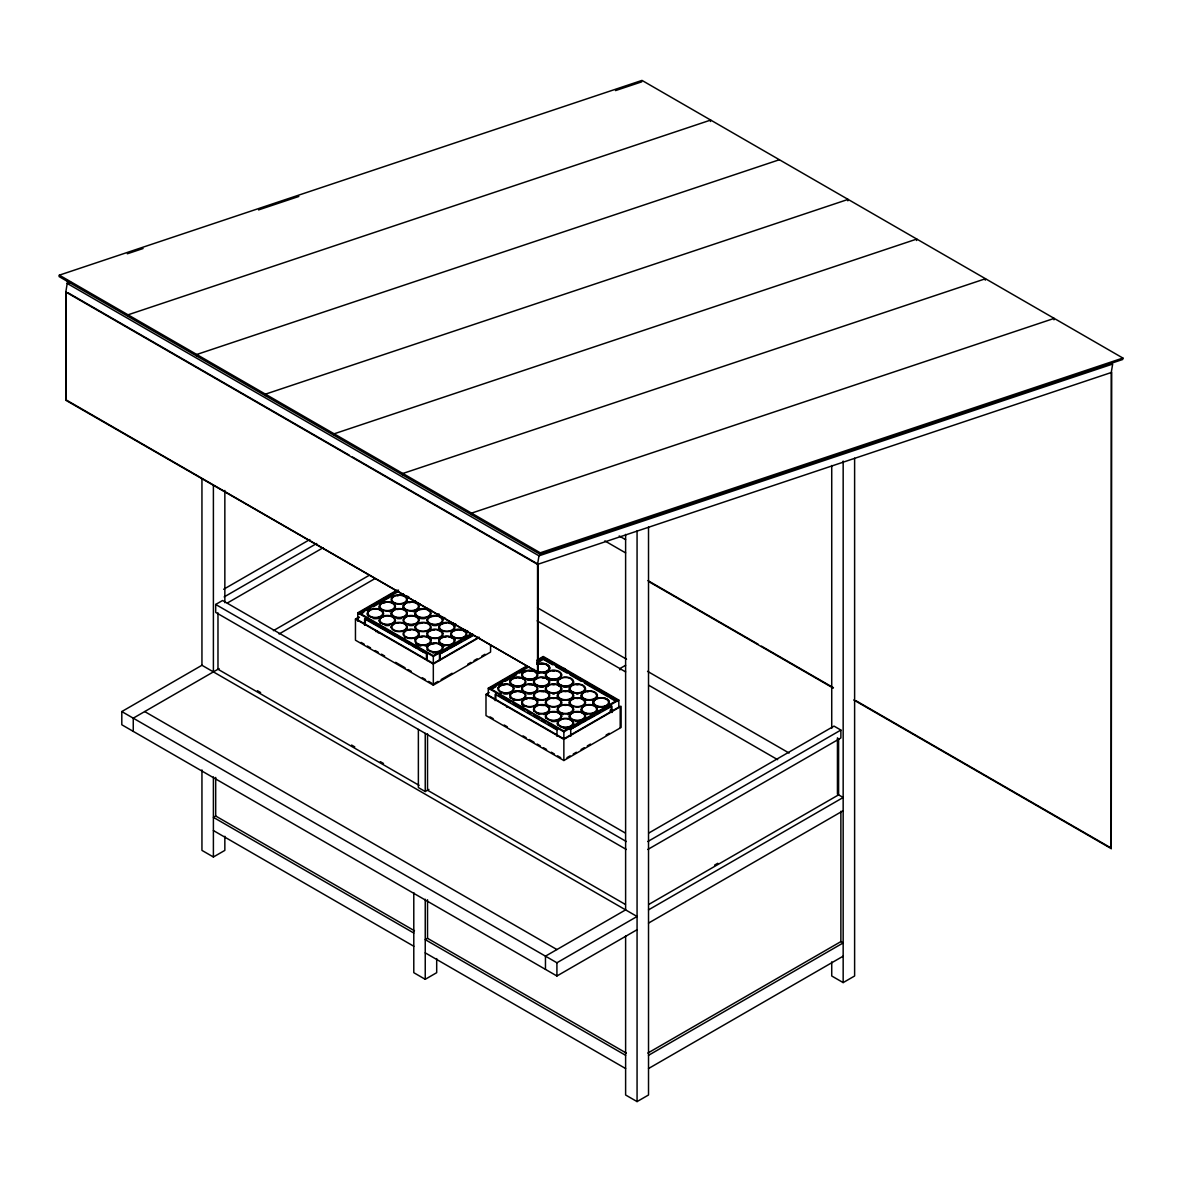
<?xml version="1.0" encoding="UTF-8"?>
<svg xmlns="http://www.w3.org/2000/svg" width="1182" height="1182" viewBox="0 0 1182 1182"><rect width="100%" height="100%" fill="white"/><g stroke="black" fill="none" stroke-linecap="round" stroke-linejoin="round"><path stroke-width="1.5" d="M59.336 275.155L59.1 276.588L540.011 554.24L1122.664 359.491L1122.9 358.057L641.989 80.406L59.336 275.155L540.248 552.807L1122.9 358.057M352.517 457.035L538.017 564.124L538.017 672.351L65.808 400.255L65.808 292.028L67.684 280.592M127.804 316.244L128.04 314.811L710.692 120.062L710.456 121.495M196.507 355.915L196.744 354.482L779.381 159.733M265.211 395.571L265.448 394.153L848.085 199.403L847.849 200.822M333.915 435.242L334.151 433.809L916.789 239.06L916.552 240.493M402.619 474.913L402.84 473.48L985.493 278.73L985.256 280.164M471.308 514.569L471.544 513.136L1054.196 318.386L1053.96 319.82M537.559 672.617L537.559 564.39L538.977 555.821L1112.661 364.056L1111.243 372.64L1111.243 848.632L1111.701 372.374L537.559 564.39L65.808 292.028L66.266 399.989L538.017 672.351M540.011 554.24L540.248 552.807M223.664 589.271L309.832 539.539M224.152 596.925L316.702 543.498M626.312 849.459L215.685 612.394L215.685 604.46L222.556 600.5L625.189 832.955M227.343 603.012L323.085 547.754M121.805 711.564L201.945 665.274L637.068 916.493L556.914 962.769L121.805 711.564L121.805 724.773L556.914 975.992L637.068 929.717M273.382 630.656L369.109 575.383M219.128 668.584L133.256 718.168L133.256 731.392M279.1 633.966L374.827 578.692M357.747 621.215L357.747 612.837L397.004 590.173M398.526 591.414L359.121 614.167L359.121 612.837L398.526 590.084M360.673 614.064L363.76 612.276M366.893 610.473L370.055 608.641M373.231 606.809L392.261 595.831M490.574 645.047L490.574 652.095L433.321 685.161L355.457 640.201L355.457 619.043L358.634 617.211M359.505 617.24L356.373 619.043L433.321 663.471L478.695 637.275M364.617 625.263L364.617 618.925L427.13 654.222L427.13 660.575M359.121 612.837L433.321 655.685L471.145 633.833M472.578 633.803L433.321 656.468L357.747 612.837M466.417 637.896L469.564 636.064M439.497 660.575L439.497 654.222L447.431 649.642M450.608 647.81L461.704 641.412M464.866 639.58L472.8 635M439.497 654.222L473.48 635.399M355.457 619.043L433.321 664.003L479.434 637.379M434.887 683.196L438.02 681.393M441.137 679.576L452.1 673.252M467.747 664.225L470.879 662.408M474.012 660.605L477.144 658.802M481.828 656.084L484.96 654.281M414.483 930.781L215.685 816.008L213.395 817.338L413.789 933.026M488.284 694.898L488.284 688.205L525.975 666.441M536.968 660.103L543.247 656.468L618.821 700.099L618.821 706.806M527.482 666.367L489.658 688.205L563.858 731.037L617.447 700.099L617.447 701.428L543.247 658.581L536.938 662.23M536.938 660.901L543.247 657.266L617.447 700.099M489.658 689.52L529.063 666.781M491.195 689.431L495.834 686.742M499.011 684.925L502.187 683.093M505.349 681.26L510.107 678.512M513.284 676.68L516.445 674.848M519.622 673.016L524.38 670.268M537.056 662.954L543.247 659.379L552.615 664.786M485.994 694.41L563.858 739.371L621.111 706.304L621.111 727.462L563.858 760.514L485.994 715.568L485.994 694.41L489.171 692.578M201.945 769.925L201.945 850.39L213.395 856.994L224.846 850.39L224.846 836.28M625.618 665.274L619.885 668.584L619.885 669.913M418.369 729.412L418.369 787.581L425.239 791.541L428.903 789.428M488.284 688.205L563.858 731.835L618.821 700.099M571.733 727.817L574.88 725.999M579.549 724.093L570.034 729.59L611.951 706.186L611.951 712.524M582.726 722.261L585.888 720.429M589.064 718.597L593.822 715.864M596.984 714.031L600.16 712.199M603.337 710.367L611.257 705.787L611.257 712.14M566.991 757.647L570.108 755.845M573.24 754.042L576.373 752.24M581.071 749.521L584.203 747.718M587.321 745.901L590.453 744.099M606.1 735.071L609.232 733.254M626.312 1053.088L427.529 938.316L425.239 939.631L625.618 1055.319M648.933 832.955L834.019 726.103L840.875 730.062L840.875 737.996L647.825 849.459M647.825 841.525L840.875 730.062M413.789 892.617L413.789 972.683L425.239 979.302L436.69 972.683L436.69 958.587M714.593 865.121L717.784 863.274M648.726 904.466L838.599 794.851L838.599 738.499M648.519 909.874L843.165 797.495L837.447 794.186L837.447 737.834M648.519 923.098L843.165 810.719M647.825 1053.073L840.875 941.611L843.165 942.941L648.519 1055.319M648.519 1068.543L843.165 956.164M625.618 935.952L625.618 1094.99L637.068 1101.594L648.519 1094.99L648.519 527.054M831.729 961.882L831.729 975.992L843.165 982.597L854.616 975.992L854.616 458.173M394.463 595.713L393.399 596.26M381.609 603.071L382.554 602.598M370.646 609.469L369.582 610.001M405.426 603.071L406.372 602.598M394.463 609.469L393.399 610.001M381.609 616.827L382.554 616.339M418.28 609.469L417.216 610.001M405.426 616.827L406.372 616.339M394.463 623.224L393.399 623.756M429.243 616.827L430.189 616.339M418.28 623.224L417.216 623.756M406.372 630.095L405.308 630.627M442.098 623.224L441.034 623.756M430.189 630.095L429.125 630.627M418.28 636.965L417.216 637.512M454.006 630.095L452.942 630.627M442.098 636.965L441.034 637.512M429.243 644.323L430.189 643.85M525 671.081L523.936 671.612M512.028 678.498L513.091 677.966M501.183 684.836L500.119 685.368M548.817 671.081L547.754 671.612M535.845 678.498L536.909 677.966M524.04 685.309L525 684.836M513.091 691.706L512.028 692.238M559.662 678.498L560.711 677.966M547.857 685.309L548.817 684.836M536.909 691.706L535.845 692.238M524.04 699.064L525 698.592M571.674 685.309L572.62 684.836M560.711 691.706L559.662 692.238M547.857 699.064L548.817 698.592M535.845 705.994L536.909 705.462M584.529 691.706L583.48 692.238M571.674 699.064L572.62 698.592M559.662 705.994L560.711 705.462M547.857 712.805L548.817 712.332M583.48 705.994L584.529 705.462M571.674 712.805L572.62 712.332M560.711 719.203L559.662 719.749M127.331 253.775L143.081 248.516M258.562 209.908L298.81 196.463M615.497 90.6L641.752 81.839M70.713 282.276L67.211 283.444L538.977 555.821M619.22 535.978L625.618 539.672M604.844 540.898L625.618 552.895M647.943 580.613L758.283 644.323M761.489 646.17L833.443 687.717M855.827 700.645L1110.105 847.435M649.081 581.795L832.985 687.983M853.773 699.98L1111.243 848.632M67.862 292.693L349.311 455.188M537.514 607.799L626.563 659.216M647.559 671.346L789.103 753.052M537.189 620.846L625.618 671.893M648.829 685.294L777.653 759.671M555.791 666.633L566.946 673.06M570.123 674.907L581.278 681.334M584.455 683.181L608.346 696.966M609.868 697.838L614.404 700.468M376.482 624.185L379.644 626.017M552.807 725.984L555.954 727.802M395.423 635.916L365.312 618.526L365.312 624.864M398.6 637.748L401.777 639.58M404.938 641.412L409.696 644.16M412.873 645.993L416.034 647.81M419.211 649.642L423.969 652.39M499.011 695.725L510.107 702.123M513.284 703.955L524.38 710.367M527.541 712.199L530.718 714.031M533.895 715.864L538.652 718.597M541.814 720.429L544.991 722.261M548.153 724.093L557.668 729.59M486.91 694.41L563.858 738.839L620.195 706.304L620.195 727.462M361.086 642.387L364.219 644.205M367.366 646.022L370.513 647.839M375.211 650.558L378.358 652.361M381.505 654.178L384.638 655.995M395.63 662.334L405.057 667.771M408.189 669.588L411.336 671.406M422.329 677.744L425.476 679.561M428.608 681.379L431.755 683.196M490.042 716.853L493.19 718.656M504.182 725.009L507.329 726.827M523.02 735.884L526.167 737.701M529.3 739.518L534.013 742.237M537.16 744.054L540.292 745.857M543.439 747.674L546.586 749.491M551.285 752.21L554.432 754.027M557.579 755.83L560.711 757.647M215.685 604.46L626.312 841.525M257.425 690.702L260.616 692.549M351.586 745.059L354.777 746.906M380.308 761.636L383.5 763.483M419.063 785.336L217.976 669.248L217.976 612.897M625.411 904.466L427.529 790.226L427.529 733.874M144.692 711.564L556.914 949.545M213.395 830.547L413.789 946.25M425.239 952.855L625.618 1068.543M843.165 461.083L843.165 982.597M840.875 811.236L840.875 941.611M831.729 465.501L831.729 728.378M637.068 530.91L637.068 1101.594M625.618 534.382L625.618 909.874L545.463 956.164L545.463 969.373M570.729 729.988L570.729 736.327M563.858 731.835L563.858 738.528M563.858 739.371L563.858 760.514M556.988 736.327L556.988 729.988L495.155 694.292L495.155 700.63M556.914 962.769L556.914 975.992M543.247 657.266L543.247 659.379M495.834 693.893L495.834 700.232M440.192 654.621L440.192 659.379M433.321 655.685L433.321 663.176M433.321 664.003L433.321 685.161M427.529 899.753L427.529 938.316M426.451 654.621L426.451 659.379M425.239 733.372L425.239 791.541M425.239 899.236L425.239 979.302M224.846 490.471L224.846 602.717M215.685 777.446L215.685 816.008M213.395 486.038L213.395 671.893M213.395 776.929L213.395 856.994M201.945 478.946L201.945 665.274M506.531 707.043A3.236 1.876 -60 0 1 508.526 707.191M570.108 700.099A8.097 4.669 0 0 1 568.882 700.498M562.041 700.498A8.097 4.669 0 0 1 560.815 700.099M558.126 698.237A8.097 4.669 0 0 1 557.638 695.06M564.745 691.618A8.097 4.669 0 0 1 566.163 691.618M573.285 695.06A8.097 4.669 0 0 1 573.521 696.671M536.362 705.831A8.097 4.669 0 0 1 535.461 706.452M524.01 706.452A8.097 4.669 0 0 1 523.094 705.831M522.4 705.122A8.097 4.669 0 0 1 521.912 704.354M523.094 700.468A8.097 4.669 0 0 1 524.01 699.833M525.089 699.316A8.097 4.669 0 0 1 527.63 698.621M529.034 698.488A8.097 4.669 0 0 1 534.382 699.316M535.461 699.833A8.097 4.669 0 0 1 536.362 700.468M585.193 688.19A8.097 4.669 0 0 1 585.193 690.598M584.706 691.367A8.097 4.669 0 0 1 583.997 692.076M578.072 694.056A8.097 4.669 0 0 1 576.653 694.056M570.729 692.076A8.097 4.669 0 0 1 570.034 691.367M569.547 690.598A8.097 4.669 0 0 1 569.296 688.988M570.034 687.422A8.097 4.669 0 0 1 570.729 686.712M576.653 684.733A8.097 4.669 0 0 1 578.072 684.733M583.997 686.712A8.097 4.669 0 0 1 584.706 687.422M573.285 681.305A8.097 4.669 0 0 1 573.285 683.728M572.797 684.496A8.097 4.669 0 0 1 572.088 685.205M568.882 686.757A8.097 4.669 0 0 1 563.356 687.038M560.815 686.343A8.097 4.669 0 0 1 558.82 685.205M557.638 683.728A8.097 4.669 0 0 1 557.638 681.305M559.736 679.207A8.097 4.669 0 0 1 560.815 678.69M572.088 679.842A8.097 4.669 0 0 1 572.797 680.537M560.889 691.367A8.097 4.669 0 0 1 560.179 692.076M554.255 694.056A8.097 4.669 0 0 1 552.836 694.056M545.729 690.598A8.097 4.669 0 0 1 546.217 687.422M547.827 686.092A8.097 4.669 0 0 1 548.906 685.56M552.836 684.733A8.097 4.669 0 0 1 554.255 684.733M558.2 685.56A8.097 4.669 0 0 1 559.278 686.092M561.376 688.19A8.097 4.669 0 0 1 561.613 689.8M538.224 700.498A8.097 4.669 0 0 1 536.997 700.099M535.003 698.946A8.097 4.669 0 0 1 533.57 696.671M533.57 695.858A8.097 4.669 0 0 1 533.821 695.06M540.942 691.618A8.097 4.669 0 0 1 543.735 691.751M547.369 692.962A8.097 4.669 0 0 1 548.271 693.583M596.615 698.237A8.097 4.669 0 0 1 595.905 698.946M593.925 700.099A8.097 4.669 0 0 1 592.699 700.498M585.858 700.498A8.097 4.669 0 0 1 584.632 700.099M582.637 698.946A8.097 4.669 0 0 1 581.943 698.237M581.204 696.671A8.097 4.669 0 0 1 581.455 695.06M581.943 694.292A8.097 4.669 0 0 1 582.637 693.583M587.173 691.751A8.097 4.669 0 0 1 588.562 691.618M595.905 693.583A8.097 4.669 0 0 1 596.615 694.292M597.102 695.06A8.097 4.669 0 0 1 597.338 696.671M569.296 703.556A8.097 4.669 0 0 1 569.547 701.931M570.034 701.162A8.097 4.669 0 0 1 572.723 699.316M576.653 698.488A8.097 4.669 0 0 1 578.072 698.488M583.095 699.833A8.097 4.669 0 0 1 584.706 701.162M585.193 701.931A8.097 4.669 0 0 1 585.43 703.556M597.102 708.816A8.097 4.669 0 0 1 597.102 711.224M592.699 714.253A8.097 4.669 0 0 1 591.369 714.534M587.173 714.534A8.097 4.669 0 0 1 585.858 714.253M581.455 711.224A8.097 4.669 0 0 1 581.204 709.614M581.943 708.048A8.097 4.669 0 0 1 582.637 707.338M595.905 707.338A8.097 4.669 0 0 1 596.615 708.048M593.113 703.556A8.097 4.669 0 0 1 593.113 702.743M593.852 701.162A8.097 4.669 0 0 1 595.462 699.833M609.011 701.931A8.097 4.669 0 0 1 609.247 703.556M585.193 715.686A8.097 4.669 0 0 1 585.193 718.109M584.706 718.863A8.097 4.669 0 0 1 583.997 719.572M580.79 721.123A8.097 4.669 0 0 1 575.265 721.404M570.729 719.572A8.097 4.669 0 0 1 570.034 718.863M569.547 718.109A8.097 4.669 0 0 1 569.547 715.686M570.034 714.918A8.097 4.669 0 0 1 570.729 714.209M571.645 713.588A8.097 4.669 0 0 1 572.723 713.071M576.653 712.244A8.097 4.669 0 0 1 578.072 712.244M582.017 713.071A8.097 4.669 0 0 1 583.095 713.588M583.997 714.209A8.097 4.669 0 0 1 584.706 714.918M572.797 725.748A8.097 4.669 0 0 1 572.088 726.457M567.552 728.289A8.097 4.669 0 0 1 563.356 728.289M557.638 724.98A8.097 4.669 0 0 1 557.638 722.557M559.736 720.459A8.097 4.669 0 0 1 560.815 719.941M570.108 719.941A8.097 4.669 0 0 1 571.187 720.459M572.088 721.094A8.097 4.669 0 0 1 572.797 721.788M573.285 722.557A8.097 4.669 0 0 1 573.521 724.182M561.627 716.425A8.082 4.669 0 0 1 549.054 719.971A8.082 4.669 0 0 1 550.014 711.919A8.082 4.669 0 0 1 561.627 716.425A8.097 4.669 0 0 0 561.376 715.686M560.889 718.863A8.097 4.669 0 0 1 560.179 719.572M556.973 721.123A8.097 4.669 0 0 1 551.447 721.404M545.729 718.109A8.097 4.669 0 0 1 545.478 717.297M545.478 716.484A8.097 4.669 0 0 1 546.217 714.918M547.827 713.588A8.097 4.669 0 0 1 548.906 713.071M552.836 712.244A8.097 4.669 0 0 1 554.255 712.244M558.2 713.071A8.097 4.669 0 0 1 559.278 713.588M560.179 714.209A8.097 4.669 0 0 1 560.889 714.918M573.285 708.816A8.097 4.669 0 0 1 573.285 711.224M568.882 714.253A8.097 4.669 0 0 1 567.552 714.534M563.356 714.534A8.097 4.669 0 0 1 562.041 714.253M557.638 711.224A8.097 4.669 0 0 1 558.126 708.048M564.745 705.358A8.097 4.669 0 0 1 566.163 705.358M548.271 712.702A8.097 4.669 0 0 1 547.369 713.322M545.065 714.253A8.097 4.669 0 0 1 543.735 714.534M539.539 714.534A8.097 4.669 0 0 1 538.224 714.253M533.821 711.224A8.097 4.669 0 0 1 533.57 710.426M533.57 709.614A8.097 4.669 0 0 1 534.308 708.048M540.942 705.358A8.097 4.669 0 0 1 543.735 705.506M547.369 706.718A8.097 4.669 0 0 1 548.271 707.338M561.627 702.669A8.082 4.669 0 0 1 549.054 706.23A8.082 4.669 0 0 1 550.014 698.163A8.082 4.669 0 0 1 561.627 702.669A8.097 4.669 0 0 1 561.613 703.556M545.478 703.556A8.097 4.669 0 0 1 546.217 701.162M546.911 700.468A8.097 4.669 0 0 1 547.827 699.833M552.836 698.488A8.097 4.669 0 0 1 554.255 698.488M559.278 699.833A8.097 4.669 0 0 1 560.179 700.468M531.826 693.908A8.097 4.669 0 0 1 527.63 693.908M521.912 688.19A8.097 4.669 0 0 1 522.4 687.422M524.01 686.092A8.097 4.669 0 0 1 525.089 685.56M529.034 684.733A8.097 4.669 0 0 1 533.156 685.161M534.382 685.56A8.097 4.669 0 0 1 535.461 686.092M514.406 700.498A8.097 4.669 0 0 1 513.18 700.099M510.491 698.237A8.097 4.669 0 0 1 510.003 697.483M510.003 695.06A8.097 4.669 0 0 1 510.491 694.292M512.102 692.962A8.097 4.669 0 0 1 517.125 691.618M518.529 691.618A8.097 4.669 0 0 1 521.247 692.031M522.474 692.445A8.097 4.669 0 0 1 524.453 693.583M556.973 679.886A8.097 4.669 0 0 1 554.255 680.3M552.836 680.3A8.097 4.669 0 0 1 550.132 679.886M545.729 676.858A8.097 4.669 0 0 1 545.478 676.045M545.478 675.232A8.097 4.669 0 0 1 545.729 674.434M552.836 670.992A8.097 4.669 0 0 1 554.255 670.992M561.376 674.434A8.097 4.669 0 0 1 561.613 675.232A8.082 4.669 0 0 1 549.054 678.719A8.082 4.669 0 0 1 550.014 670.667A8.082 4.669 0 0 1 561.627 675.173M548.98 684.496A8.097 4.669 0 0 1 548.271 685.205M543.735 687.038A8.097 4.669 0 0 1 539.539 687.038M536.997 686.343A8.097 4.669 0 0 1 535.919 685.826M533.821 683.728A8.097 4.669 0 0 1 533.57 682.93M533.57 682.117A8.097 4.669 0 0 1 533.821 681.305M535.919 679.207A8.097 4.669 0 0 1 536.997 678.69M542.346 677.862A8.097 4.669 0 0 1 543.735 677.995M546.291 678.69A8.097 4.669 0 0 1 548.98 680.537M548.271 671.45A8.097 4.669 0 0 1 547.369 672.07M545.065 673.001A8.097 4.669 0 0 1 543.735 673.282M539.539 673.282A8.097 4.669 0 0 1 538.224 673.001M540.942 664.107A8.097 4.669 0 0 1 543.735 664.254M547.369 665.466A8.097 4.669 0 0 1 548.271 666.087M536.362 678.32A8.097 4.669 0 0 1 535.461 678.941M533.156 679.886A8.097 4.669 0 0 1 530.437 680.3M529.034 680.3A8.097 4.669 0 0 1 527.63 680.152M521.912 674.434A8.097 4.669 0 0 1 522.4 673.666M525.089 671.819A8.097 4.669 0 0 1 526.315 671.406M529.034 670.992A8.097 4.669 0 0 1 533.156 671.406M535.461 672.336A8.097 4.669 0 0 1 536.362 672.957M525.163 684.496A8.097 4.669 0 0 1 524.453 685.205M523.552 685.826A8.097 4.669 0 0 1 522.474 686.343M519.917 687.038A8.097 4.669 0 0 1 515.721 687.038M513.18 686.343A8.097 4.669 0 0 1 512.102 685.826M510.003 681.305A8.097 4.669 0 0 1 517.125 677.862M518.529 677.862A8.097 4.669 0 0 1 521.247 678.276M522.474 678.69A8.097 4.669 0 0 1 523.552 679.207M511.643 692.696A8.097 4.669 0 0 1 510.565 693.228M508.009 693.908A8.097 4.669 0 0 1 503.813 693.908M501.271 693.228A8.097 4.669 0 0 1 500.193 692.696M498.095 688.19A8.097 4.669 0 0 1 498.582 687.422M500.193 686.092A8.097 4.669 0 0 1 505.216 684.733M510.565 685.56A8.097 4.669 0 0 1 511.643 686.092M513.254 687.422A8.097 4.669 0 0 1 513.742 688.19M536.997 664.151A8.097 4.669 0 0 1 547.99 665.082A8.097 4.669 0 0 1 547.03 671.465A8.097 4.669 0 0 1 535.919 671.273M535.003 670.652A8.097 4.669 0 0 1 534.308 669.943M536.909 664.21A8.082 4.669 0 0 1 548.699 665.688A8.082 4.669 0 0 1 544.784 672.277A8.082 4.669 0 0 1 533.895 669.263M537.308 664.52A7.402 4.27 0 0 1 547.369 665.274A7.402 4.27 0 0 1 546.675 671.125A7.402 4.27 0 0 1 536.525 671.051M563.459 669.78A1.832 1.064 60 0 1 564.538 668.524A1.832 1.064 60 0 1 566.015 670.859M610.68 712.332A1.625 0.931 60 0 1 611.788 710.751M611.138 712.066A1.625 0.931 60 0 1 611.655 710.146M610.37 710.338A2.261 1.315 60 0 1 610.739 709.688A2.261 1.315 60 0 0 610.606 710.205M611.596 712.273A1.625 0.931 60 0 1 611.596 709.983M375.994 631.676A3.236 1.876 -60 0 1 378.299 632.961M440.65 624.214A8.097 4.669 0 0 1 439.571 624.731M437.015 625.426A8.097 4.669 0 0 1 432.834 625.426M430.278 624.731A8.097 4.669 0 0 1 429.199 624.214M427.101 619.693A8.097 4.669 0 0 1 434.222 616.25M439.571 617.078A8.097 4.669 0 0 1 440.65 617.595M442.26 618.925A8.097 4.669 0 0 1 442.748 619.693M407.273 627.317A8.082 4.669 0 0 1 394.699 630.863A8.082 4.669 0 0 1 395.66 622.796A8.082 4.669 0 0 1 407.273 627.317A8.097 4.669 0 0 0 407.022 626.563M407.258 628.189A8.097 4.669 0 0 1 406.534 629.755M391.139 627.376A8.097 4.669 0 0 1 391.375 626.563M392.572 625.101A8.097 4.669 0 0 1 393.473 624.48M397.108 623.269A8.097 4.669 0 0 1 398.497 623.121M444.905 617.772A8.082 4.669 0 0 1 443.427 617.462M442.334 617.107A8.082 4.669 0 0 1 441.241 616.605M440.325 615.985A8.082 4.669 0 0 1 439.527 615.216M439.083 614.537A8.082 4.669 0 0 1 438.817 613.739M430.425 610.237A8.082 4.669 0 0 1 427.618 608.331M425.106 618.541A8.097 4.669 0 0 1 419.595 618.26M416.389 616.708A8.097 4.669 0 0 1 415.68 615.999M414.956 614.433A8.097 4.669 0 0 1 414.956 613.621M416.389 611.345A8.097 4.669 0 0 1 418.369 610.207M419.595 609.794A8.097 4.669 0 0 1 422.314 609.38M427.662 610.207A8.097 4.669 0 0 1 428.741 610.725M416.832 624.214A8.097 4.669 0 0 1 415.754 624.731M413.198 625.426A8.097 4.669 0 0 1 409.016 625.426M404.48 623.579A8.097 4.669 0 0 1 403.771 622.884M403.771 618.925A8.097 4.669 0 0 1 405.382 617.595M409.016 616.383A8.097 4.669 0 0 1 410.405 616.25M454.656 628.987A8.097 4.669 0 0 1 454.169 629.755M439.497 629.755A8.097 4.669 0 0 1 439.01 628.987M438.758 627.376A8.097 4.669 0 0 1 439.497 625.81M441.108 624.48A8.097 4.669 0 0 1 446.131 623.121M448.924 623.269A8.097 4.669 0 0 1 450.253 623.549M451.48 623.948A8.097 4.669 0 0 1 453.46 625.101M454.169 625.81A8.097 4.669 0 0 1 454.656 626.563M465.368 637.334A8.097 4.669 0 0 1 464.467 637.955M455.321 638.886A8.097 4.669 0 0 1 454.095 638.487M453.016 637.955A8.097 4.669 0 0 1 450.918 635.872M452.1 631.971A8.097 4.669 0 0 1 458.04 630.006M459.443 630.006A8.097 4.669 0 0 1 462.162 630.42M463.388 630.833A8.097 4.669 0 0 1 465.368 631.971M467.392 631.262A8.082 4.669 0 0 1 464.053 629.666M454.656 642.742A8.097 4.669 0 0 1 454.169 643.51M453.46 644.205A8.097 4.669 0 0 1 452.558 644.84M450.253 645.771A8.097 4.669 0 0 1 448.924 646.052M444.742 646.052A8.097 4.669 0 0 1 443.413 645.771M441.108 644.84A8.097 4.669 0 0 1 440.206 644.205M439.497 643.51A8.097 4.669 0 0 1 439.01 642.742M439.01 640.319A8.097 4.669 0 0 1 439.497 639.551M440.206 638.856A8.097 4.669 0 0 1 446.131 636.876M448.924 637.009A8.097 4.669 0 0 1 452.558 638.221M454.169 639.551A8.097 4.669 0 0 1 454.656 640.319M442.748 649.612A8.097 4.669 0 0 1 442.26 650.381M438.345 652.641A8.097 4.669 0 0 1 435.626 653.07M434.222 653.07A8.097 4.669 0 0 1 432.834 652.922M427.588 650.381A8.097 4.669 0 0 1 427.101 649.612M427.101 647.189A8.097 4.669 0 0 1 427.588 646.436M428.298 645.727A8.097 4.669 0 0 1 434.222 643.747M439.571 644.574A8.097 4.669 0 0 1 440.65 645.106M442.26 646.436A8.097 4.669 0 0 1 442.748 647.189M383.204 612.823A8.097 4.669 0 0 1 383.204 615.246M382.717 615.999A8.097 4.669 0 0 1 382.008 616.708M378.801 618.26A8.097 4.669 0 0 1 373.29 618.541M368.754 616.708A8.097 4.669 0 0 1 368.045 615.999M367.558 615.246A8.097 4.669 0 0 1 367.321 613.621M368.045 612.054A8.097 4.669 0 0 1 368.754 611.345M380.028 610.207A8.097 4.669 0 0 1 381.106 610.725M382.008 611.345A8.097 4.669 0 0 1 382.717 612.054M430.839 642.742A8.097 4.669 0 0 1 430.351 643.51M429.642 644.205A8.097 4.669 0 0 1 428.741 644.84M426.436 645.771A8.097 4.669 0 0 1 425.106 646.052M420.925 646.052A8.097 4.669 0 0 1 418.369 645.357M417.29 644.84A8.097 4.669 0 0 1 415.68 643.51M416.389 638.856A8.097 4.669 0 0 1 417.29 638.221M419.595 637.29A8.097 4.669 0 0 1 422.314 636.876M430.351 639.551A8.097 4.669 0 0 1 430.839 640.319M442.748 635.872A8.097 4.669 0 0 1 442.26 636.625M441.551 637.334A8.097 4.669 0 0 1 440.65 637.955M439.571 638.487A8.097 4.669 0 0 1 438.345 638.886M431.504 638.886A8.097 4.669 0 0 1 430.278 638.487M429.199 637.955A8.097 4.669 0 0 1 428.298 637.334M427.588 636.625A8.097 4.669 0 0 1 427.101 635.872M427.101 633.449A8.097 4.669 0 0 1 427.588 632.68M428.298 631.971A8.097 4.669 0 0 1 434.222 630.006M438.345 630.42A8.097 4.669 0 0 1 439.571 630.833M440.65 631.351A8.097 4.669 0 0 1 441.551 631.971M442.26 632.68A8.097 4.669 0 0 1 442.748 633.449M419.182 634.187A8.082 4.669 0 0 1 406.608 637.733A8.082 4.669 0 0 1 407.568 629.681A8.082 4.669 0 0 1 419.182 634.187A8.097 4.669 0 0 0 418.443 632.68M418.93 635.872A8.097 4.669 0 0 1 418.443 636.625M417.734 637.334A8.097 4.669 0 0 1 416.832 637.955M415.754 638.487A8.097 4.669 0 0 1 414.527 638.886M405.382 637.955A8.097 4.669 0 0 1 404.48 637.334M404.48 631.971A8.097 4.669 0 0 1 405.382 631.351M409.016 630.139A8.097 4.669 0 0 1 410.405 630.006M430.839 628.987A8.097 4.669 0 0 1 430.351 629.755M415.68 629.755A8.097 4.669 0 0 1 415.192 628.987M414.956 627.376A8.097 4.669 0 0 1 415.192 626.563M416.389 625.101A8.097 4.669 0 0 1 417.29 624.48M419.595 623.549A8.097 4.669 0 0 1 422.314 623.121M407.258 614.433A8.097 4.669 0 0 1 407.022 615.246M401.289 618.541A8.097 4.669 0 0 1 397.108 618.541M392.572 616.708A8.097 4.669 0 0 1 391.863 615.999M391.139 614.433A8.097 4.669 0 0 1 391.139 613.621M392.572 611.345A8.097 4.669 0 0 1 394.552 610.207M397.108 609.513A8.097 4.669 0 0 1 398.497 609.38M407.022 612.823A8.097 4.669 0 0 1 407.258 613.621A8.082 4.669 0 0 1 394.699 617.107A8.082 4.669 0 0 1 395.66 609.055A8.082 4.669 0 0 1 407.273 613.561M395.113 619.693A8.097 4.669 0 0 1 395.113 622.116M389.38 625.426A8.097 4.669 0 0 1 385.199 625.426M380.663 623.579A8.097 4.669 0 0 1 379.954 622.884M379.23 621.318A8.097 4.669 0 0 1 379.23 620.491M379.954 618.925A8.097 4.669 0 0 1 380.663 618.23M381.564 617.595A8.097 4.669 0 0 1 383.869 616.664M418.93 608.361A8.097 4.669 0 0 1 418.443 609.129M414.527 611.389A8.097 4.669 0 0 1 413.198 611.67M405.382 610.459A8.097 4.669 0 0 1 404.48 609.838M403.771 609.129A8.097 4.669 0 0 1 403.047 607.563M403.284 605.938A8.097 4.669 0 0 1 405.382 603.854M409.016 602.643A8.097 4.669 0 0 1 410.405 602.495M407.258 600.692A8.097 4.669 0 0 1 406.534 602.259M405.825 602.953A8.097 4.669 0 0 1 404.924 603.588M393.473 603.588A8.097 4.669 0 0 1 392.572 602.953M392.572 597.604A8.097 4.669 0 0 1 393.473 596.969M397.108 595.758A8.097 4.669 0 0 1 398.497 595.625M407.022 599.067A8.097 4.669 0 0 1 407.258 599.865A8.082 4.669 0 0 1 394.699 603.367A8.082 4.669 0 0 1 395.66 595.3A8.082 4.669 0 0 1 407.273 599.806M395.113 605.938A8.097 4.669 0 0 1 395.113 608.361M390.71 611.389A8.097 4.669 0 0 1 389.38 611.67M379.466 608.361A8.097 4.669 0 0 1 379.23 606.75M382.643 603.322A8.097 4.669 0 0 1 385.199 602.643M419.758 603.751A8.082 4.669 0 0 1 415.222 600.692M409.016 597.132A8.097 4.669 0 0 1 404.554 595.359M403.83 594.664A8.097 4.669 0 0 1 403.284 593.822M455.484 624.377A8.082 4.669 0 0 1 452.145 622.796M467.658 630.893A7.402 4.27 0 0 1 466.535 630.538M465.531 630.065A7.402 4.27 0 0 1 464.689 629.504M408.115 596.526A7.402 4.27 0 0 1 406.992 596.156M455.75 624.022A7.402 4.27 0 0 1 454.627 623.668M453.622 623.195A7.402 4.27 0 0 1 452.78 622.633M430.809 609.912A7.402 4.27 0 0 1 429.805 609.439M596.437 698.592L595.492 699.109A8.082 4.669 0 0 0 598.801 706.806A8.082 4.669 0 0 0 609.173 701.591A8.082 4.669 0 0 0 596.437 698.592M560.962 699.345A8.082 4.669 0 0 0 573.536 695.799A8.082 4.669 0 0 0 561.923 691.293A8.082 4.669 0 0 0 560.962 699.345M525.236 706.23A8.082 4.669 0 0 0 537.81 702.669A8.082 4.669 0 0 0 526.197 698.163A8.082 4.669 0 0 0 525.236 706.23M572.871 692.475A8.082 4.669 0 0 0 585.445 688.929A8.082 4.669 0 0 0 573.831 684.408A8.082 4.669 0 0 0 572.871 692.475M560.962 685.604A8.082 4.669 0 0 0 573.536 682.044A8.082 4.669 0 0 0 561.923 677.537A8.082 4.669 0 0 0 560.962 685.604M549.054 692.475A8.082 4.669 0 0 0 561.627 688.929A8.082 4.669 0 0 0 550.014 684.408A8.082 4.669 0 0 0 549.054 692.475M537.145 699.345A8.082 4.669 0 0 0 549.719 695.799A8.082 4.669 0 0 0 538.106 691.293A8.082 4.669 0 0 0 537.145 699.345M596.541 706.186A8.097 4.669 0 0 0 609.247 702.758A8.097 4.669 0 0 0 597.767 698.119A8.097 4.669 0 0 0 596.541 706.186M572.871 719.971A8.082 4.669 0 0 0 585.445 716.425A8.082 4.669 0 0 0 573.831 711.919A8.082 4.669 0 0 0 572.871 719.971M560.962 726.856A8.082 4.669 0 0 0 573.536 723.295A8.082 4.669 0 0 0 561.923 718.789A8.082 4.669 0 0 0 560.962 726.856M560.962 713.101A8.082 4.669 0 0 0 573.536 709.555A8.082 4.669 0 0 0 561.923 705.033A8.082 4.669 0 0 0 560.962 713.101M537.145 713.101A8.082 4.669 0 0 0 549.719 709.555A8.082 4.669 0 0 0 538.106 705.033A8.082 4.669 0 0 0 537.145 713.101M525.236 692.475A8.082 4.669 0 0 0 537.81 688.929A8.082 4.669 0 0 0 526.197 684.408A8.082 4.669 0 0 0 525.236 692.475M513.328 699.345A8.082 4.669 0 0 0 525.901 695.799A8.082 4.669 0 0 0 514.288 691.293A8.082 4.669 0 0 0 513.328 699.345M537.145 685.604A8.082 4.669 0 0 0 549.719 682.044A8.082 4.669 0 0 0 538.106 677.537A8.082 4.669 0 0 0 537.145 685.604M525.236 678.719A8.082 4.669 0 0 0 537.81 675.173A8.082 4.669 0 0 0 526.197 670.667A8.082 4.669 0 0 0 525.236 678.719M513.328 685.604A8.082 4.669 0 0 0 525.901 682.044A8.082 4.669 0 0 0 514.288 677.537A8.082 4.669 0 0 0 513.328 685.604M501.419 692.475A8.082 4.669 0 0 0 513.993 688.929A8.082 4.669 0 0 0 502.38 684.408A8.082 4.669 0 0 0 501.419 692.475M584.78 699.345A8.082 4.669 0 0 0 597.353 695.799A8.082 4.669 0 0 0 585.74 691.293A8.082 4.669 0 0 0 584.78 699.345M572.871 706.23A8.082 4.669 0 0 0 585.445 702.669A8.082 4.669 0 0 0 573.831 698.163A8.082 4.669 0 0 0 572.871 706.23M584.78 713.101A8.082 4.669 0 0 0 597.353 709.555A8.082 4.669 0 0 0 585.74 705.033A8.082 4.669 0 0 0 584.78 713.101M597.073 705.905A7.402 4.27 0 0 0 608.582 702.655A7.402 4.27 0 0 0 597.944 698.518A7.402 4.27 0 0 0 597.073 705.905M549.438 678.394A7.402 4.27 0 0 0 560.948 675.144A7.402 4.27 0 0 0 550.31 671.021A7.402 4.27 0 0 0 549.438 678.394M537.529 699.02A7.402 4.27 0 0 0 549.039 695.77A7.402 4.27 0 0 0 538.401 691.647A7.402 4.27 0 0 0 537.529 699.02M537.529 685.279A7.402 4.27 0 0 0 549.039 682.029A7.402 4.27 0 0 0 538.401 677.892A7.402 4.27 0 0 0 537.529 685.279M585.164 699.02A7.402 4.27 0 0 0 596.674 695.77A7.402 4.27 0 0 0 586.036 691.647A7.402 4.27 0 0 0 585.164 699.02M525.621 678.394A7.402 4.27 0 0 0 537.13 675.144A7.402 4.27 0 0 0 526.492 671.021A7.402 4.27 0 0 0 525.621 678.394M549.438 705.905A7.402 4.27 0 0 0 560.948 702.655A7.402 4.27 0 0 0 550.31 698.518A7.402 4.27 0 0 0 549.438 705.905M549.438 692.15A7.402 4.27 0 0 0 560.948 688.899A7.402 4.27 0 0 0 550.31 684.762A7.402 4.27 0 0 0 549.438 692.15M561.347 685.279A7.402 4.27 0 0 0 572.856 682.029A7.402 4.27 0 0 0 562.218 677.892A7.402 4.27 0 0 0 561.347 685.279M513.712 685.279A7.402 4.27 0 0 0 525.222 682.029A7.402 4.27 0 0 0 514.584 677.892A7.402 4.27 0 0 0 513.712 685.279M585.164 712.776A7.402 4.27 0 0 0 596.674 709.525A7.402 4.27 0 0 0 586.036 705.388A7.402 4.27 0 0 0 585.164 712.776M561.347 699.02A7.402 4.27 0 0 0 572.856 695.77A7.402 4.27 0 0 0 562.218 691.647A7.402 4.27 0 0 0 561.347 699.02M525.621 692.15A7.402 4.27 0 0 0 537.13 688.899A7.402 4.27 0 0 0 526.492 684.762A7.402 4.27 0 0 0 525.621 692.15M573.255 705.905A7.402 4.27 0 0 0 584.765 702.655A7.402 4.27 0 0 0 574.127 698.518A7.402 4.27 0 0 0 573.255 705.905M573.255 719.646A7.402 4.27 0 0 0 584.765 716.395A7.402 4.27 0 0 0 574.127 712.273A7.402 4.27 0 0 0 573.255 719.646M561.347 712.776A7.402 4.27 0 0 0 572.856 709.525A7.402 4.27 0 0 0 562.218 705.388A7.402 4.27 0 0 0 561.347 712.776M573.255 692.15A7.402 4.27 0 0 0 584.765 688.899A7.402 4.27 0 0 0 574.127 684.762A7.402 4.27 0 0 0 573.255 692.15M561.347 726.531A7.402 4.27 0 0 0 572.856 723.281A7.402 4.27 0 0 0 562.218 719.144A7.402 4.27 0 0 0 561.347 726.531M501.803 692.15A7.402 4.27 0 0 0 513.313 688.899A7.402 4.27 0 0 0 502.675 684.762A7.402 4.27 0 0 0 501.803 692.15M513.712 699.02A7.402 4.27 0 0 0 525.222 695.77A7.402 4.27 0 0 0 514.584 691.647A7.402 4.27 0 0 0 513.712 699.02M537.529 712.776A7.402 4.27 0 0 0 549.039 709.525A7.402 4.27 0 0 0 538.401 705.388A7.402 4.27 0 0 0 537.529 712.776M525.621 705.905A7.402 4.27 0 0 0 537.13 702.655A7.402 4.27 0 0 0 526.492 698.518A7.402 4.27 0 0 0 525.621 705.905M549.438 719.646A7.402 4.27 0 0 0 560.948 716.395A7.402 4.27 0 0 0 550.31 712.273A7.402 4.27 0 0 0 549.438 719.646M430.425 623.993A8.082 4.669 0 0 0 442.999 620.432A8.082 4.669 0 0 0 431.386 615.925A8.082 4.669 0 0 0 430.425 623.993M418.517 617.107A8.082 4.669 0 0 0 431.09 613.561A8.082 4.669 0 0 0 419.477 609.055A8.082 4.669 0 0 0 418.517 617.107M406.608 623.993A8.082 4.669 0 0 0 419.182 620.432A8.082 4.669 0 0 0 407.568 615.925A8.082 4.669 0 0 0 406.608 623.993M442.334 644.618A8.082 4.669 0 0 0 454.907 641.058A8.082 4.669 0 0 0 443.294 636.551A8.082 4.669 0 0 0 442.334 644.618M430.425 651.489A8.082 4.669 0 0 0 442.999 647.943A8.082 4.669 0 0 0 431.386 643.422A8.082 4.669 0 0 0 430.425 651.489M418.517 644.618A8.082 4.669 0 0 0 431.09 641.058A8.082 4.669 0 0 0 419.477 636.551A8.082 4.669 0 0 0 418.517 644.618M430.425 637.733A8.082 4.669 0 0 0 442.999 634.187A8.082 4.669 0 0 0 431.386 629.681A8.082 4.669 0 0 0 430.425 637.733M418.517 630.863A8.082 4.669 0 0 0 431.09 627.317A8.082 4.669 0 0 0 419.477 622.796A8.082 4.669 0 0 0 418.517 630.863M382.791 623.993A8.082 4.669 0 0 0 395.364 620.432A8.082 4.669 0 0 0 383.751 615.925A8.082 4.669 0 0 0 382.791 623.993M406.608 610.237A8.082 4.669 0 0 0 419.182 606.691A8.082 4.669 0 0 0 407.568 602.17A8.082 4.669 0 0 0 406.608 610.237M382.791 610.237A8.082 4.669 0 0 0 395.364 606.691A8.082 4.669 0 0 0 383.751 602.17A8.082 4.669 0 0 0 382.791 610.237M370.882 617.107A8.082 4.669 0 0 0 383.456 613.561A8.082 4.669 0 0 0 371.842 609.055A8.082 4.669 0 0 0 370.882 617.107M442.334 630.863A8.082 4.669 0 0 0 454.907 627.317A8.082 4.669 0 0 0 443.294 622.796A8.082 4.669 0 0 0 442.334 630.863M454.243 637.733A8.082 4.669 0 0 0 466.816 634.187A8.082 4.669 0 0 0 455.203 629.681A8.082 4.669 0 0 0 454.243 637.733M406.992 623.668A7.402 4.27 0 0 0 418.502 620.417A7.402 4.27 0 0 0 407.879 616.28A7.402 4.27 0 0 0 406.992 623.668M406.992 609.912A7.402 4.27 0 0 0 418.502 606.662A7.402 4.27 0 0 0 407.879 602.524A7.402 4.27 0 0 0 406.992 609.912M395.083 603.042A7.402 4.27 0 0 0 406.593 599.791A7.402 4.27 0 0 0 395.97 595.654A7.402 4.27 0 0 0 395.083 603.042M418.901 630.538A7.402 4.27 0 0 0 430.411 627.287A7.402 4.27 0 0 0 419.787 623.15A7.402 4.27 0 0 0 418.901 630.538M418.901 616.782A7.402 4.27 0 0 0 430.411 613.532A7.402 4.27 0 0 0 419.787 609.41A7.402 4.27 0 0 0 418.901 616.782M383.175 609.912A7.402 4.27 0 0 0 394.685 606.662A7.402 4.27 0 0 0 384.061 602.524A7.402 4.27 0 0 0 383.175 609.912M454.627 637.408A7.402 4.27 0 0 0 466.136 634.158A7.402 4.27 0 0 0 455.513 630.036A7.402 4.27 0 0 0 454.627 637.408M430.809 623.668A7.402 4.27 0 0 0 442.319 620.417A7.402 4.27 0 0 0 431.696 616.28A7.402 4.27 0 0 0 430.809 623.668M395.083 616.782A7.402 4.27 0 0 0 406.593 613.532A7.402 4.27 0 0 0 395.97 609.41A7.402 4.27 0 0 0 395.083 616.782M442.718 630.538A7.402 4.27 0 0 0 454.228 627.287A7.402 4.27 0 0 0 443.605 623.15A7.402 4.27 0 0 0 442.718 630.538M442.718 644.293A7.402 4.27 0 0 0 454.228 641.043A7.402 4.27 0 0 0 443.605 636.906A7.402 4.27 0 0 0 442.718 644.293M430.809 637.408A7.402 4.27 0 0 0 442.319 634.158A7.402 4.27 0 0 0 431.696 630.036A7.402 4.27 0 0 0 430.809 637.408M430.809 651.164A7.402 4.27 0 0 0 442.319 647.913A7.402 4.27 0 0 0 431.696 643.776A7.402 4.27 0 0 0 430.809 651.164M371.266 616.782A7.402 4.27 0 0 0 382.776 613.532A7.402 4.27 0 0 0 372.153 609.41A7.402 4.27 0 0 0 371.266 616.782M383.175 623.668A7.402 4.27 0 0 0 394.685 620.417A7.402 4.27 0 0 0 384.061 616.28A7.402 4.27 0 0 0 383.175 623.668M406.992 637.408A7.402 4.27 0 0 0 418.502 634.158A7.402 4.27 0 0 0 407.879 630.036A7.402 4.27 0 0 0 406.992 637.408M395.083 630.538A7.402 4.27 0 0 0 406.593 627.287A7.402 4.27 0 0 0 395.97 623.15A7.402 4.27 0 0 0 395.083 630.538M418.901 644.293A7.402 4.27 0 0 0 430.411 641.043A7.402 4.27 0 0 0 419.787 636.906A7.402 4.27 0 0 0 418.901 644.293"/></g></svg>
